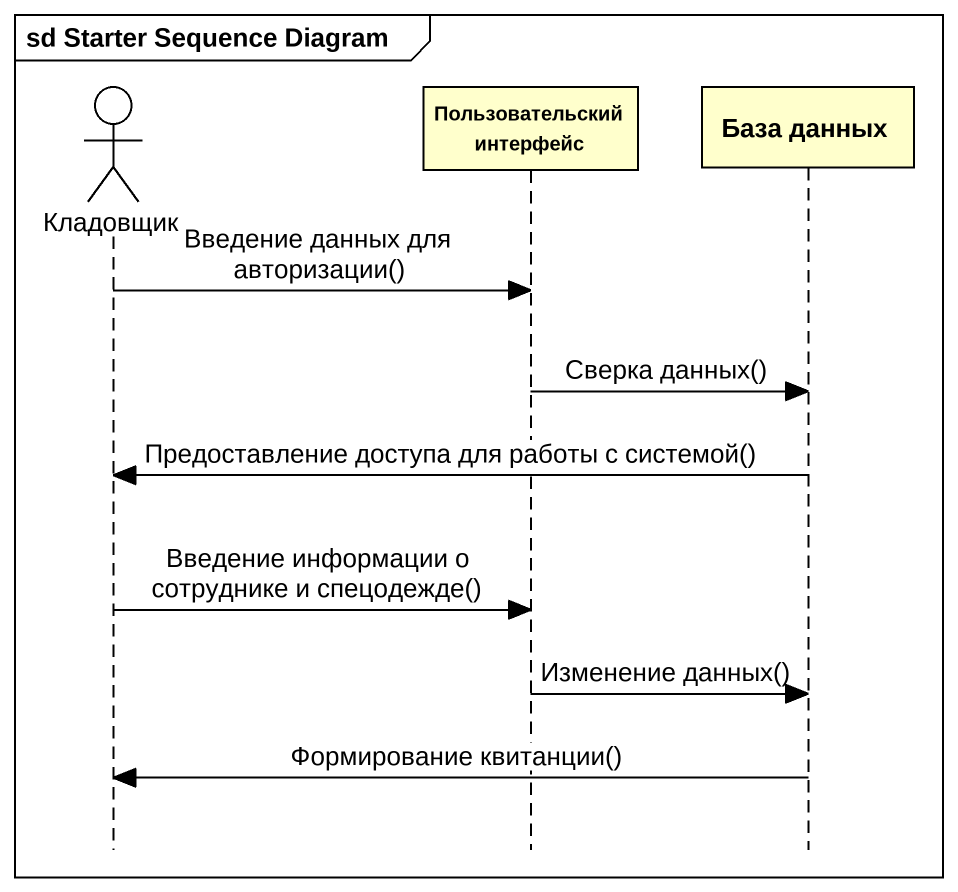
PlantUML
@startuml
mainframe sd Starter Sequence Diagram
hide footbox
actor Кладовщик
participant "Пользовательский интерфейс" as Пользовательский_интерфейс
participant "База данных" as База_данных

Кладовщик -> Пользовательский_интерфейс : Введение данных для авторизации()
Пользовательский_интерфейс -> База_данных : Сверка данных()
База_данных -> Кладовщик : Предоставление доступа для работы с системой()
Кладовщик -> Пользовательский_интерфейс : Введение информации о сотруднике и спецодежде()
Пользовательский_интерфейс -> База_данных : Изменение данных()
База_данных -> Кладовщик : Формирование квитанции()
@enduml
